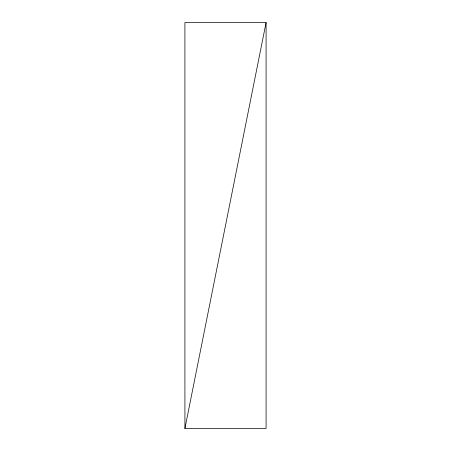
<?xml version="1.0" encoding="UTF-8"?>
<svg xmlns="http://www.w3.org/2000/svg" width="451" height="451" viewBox="0 0 451 451"><rect width="100%" height="100%" fill="white"/><g stroke="black" fill="none" stroke-linecap="round" stroke-linejoin="round"><path stroke-width="0.68" d="M184.916 428.45L266.084 22.55L184.916 22.55L184.916 428.45L266.084 428.45L266.084 22.55"/></g></svg>
